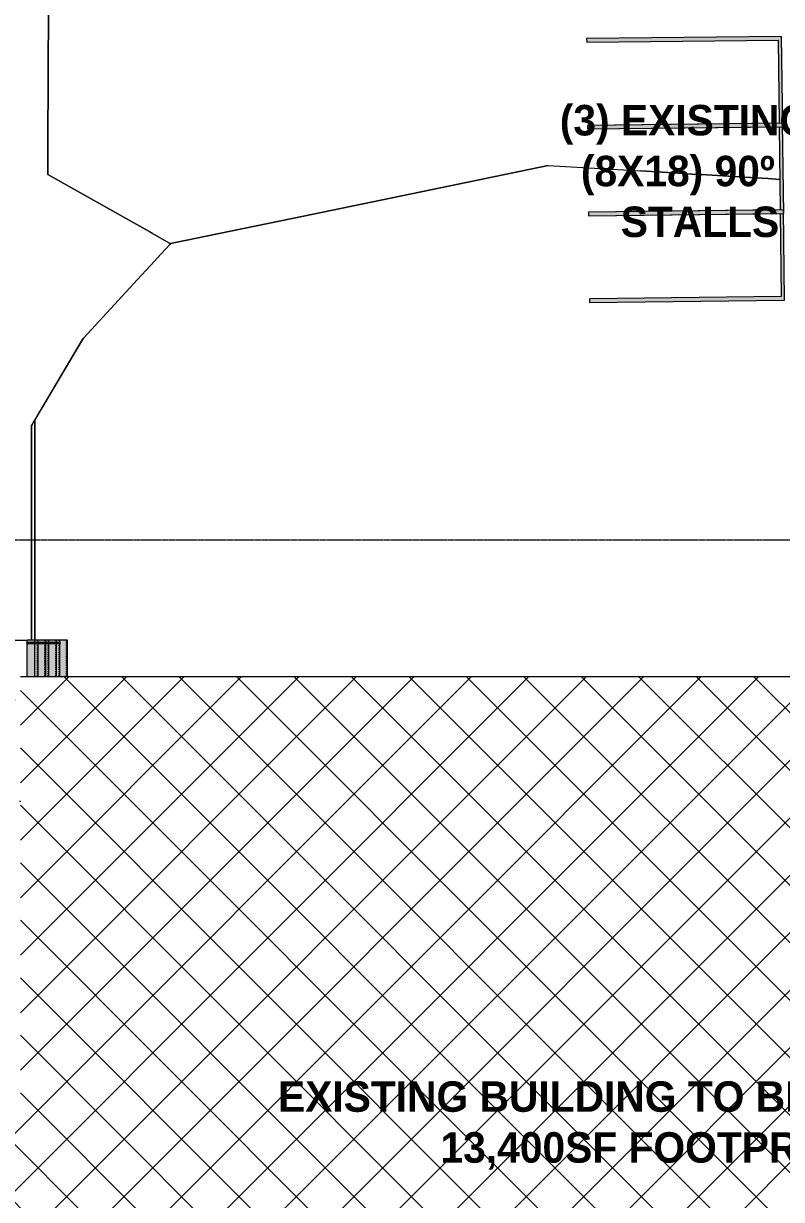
# Model space of a CAD drawing. Header units: inches. Extents: x -5011 to 628, y 9881 to 15115.
# Drawn here: x -3039 to -2199, y 11197 to 12499 of the extents above; entities that cross this region are included whole.
import ezdxf

# ---------------------------------------------------------------- set-up
doc = ezdxf.new("R2010")
doc.units = ezdxf.units.IN
doc.header["$MEASUREMENT"] = 0
doc.linetypes.add('Aligning Line 1_8_', pattern=[0.25, 0.125, -0.125])
doc.linetypes.add('Overhead 1_16_', pattern=[0.101562, 0.0625, -0.039062])
for name, color, linetype, lineweight in [('A-DETL-GENF', 92, 'Continuous', 9), ('A-DETL-WIDE', 214, 'Continuous', 15), ('A-FLOR-HRAL', 11, 'Continuous', 9), ('C-BLDG-PADS', 91, 'Continuous', 9), ('C-PRKG', 3, 'Continuous', 9), ('C-PRKG-IDEN', 70, 'Continuous', 9), ('C-TOPO', 7, 'Continuous', 9), ('G-ANNO-SYMB', 111, 'Aligning Line 1_8_', 9), ('G-ANNO-TEXT', 231, 'Continuous', 9), ('S-STRS', 31, 'Continuous', 9)]:
    doc.layers.add(name, color=color, linetype=linetype, lineweight=lineweight)
doc.styles.add('Century Gothic_B', font='GOTHICB.TTF', dxfattribs={"height": 33.75})

# ---------------------------------------------------------------- blocks, each defined once
blk = doc.blocks.new('Railing - Lapeyre - 1 1_2_ Post-1355956-EXISTING - SITE PLAN')
at = {"layer": 'A-FLOR-HRAL'}
blk.add_hatch(color=256, dxfattribs=at).paths.add_polyline_path([(0.7, 0.2), (0.4, 0.6), (-0.2, 0.6), (-0.5, 0.5), (-0.8, 0), (-0.7, -0.2), (-0.4, -0.6), (0, -0.8), (0.5, -0.5), (0.7, 0)], flags=0)
for start, end in [(360, 180), (180, 360)]:
    blk.add_arc((0, 0), 0.75, start, end, dxfattribs=at)
blk = doc.blocks.new('Railing - Lapeyre - 1 1_2_ Post-1355958-EXISTING - SITE PLAN')
at = {"layer": 'A-FLOR-HRAL'}
blk.add_hatch(color=256, dxfattribs=at).paths.add_polyline_path([(0.7, -0.2), (0.7, 0.2), (0.4, 0.6), (-0.2, 0.6), (-0.5, 0.5), (-0.8, 0), (-0.7, -0.2), (-0.4, -0.6), (0, -0.8), (0.5, -0.5)], flags=0)
for start, end in [(360, 180), (180, 360)]:
    blk.add_arc((0, 0), 0.75, start, end, dxfattribs=at)
blk = doc.blocks.new('Railing - Railing-1379388-EXISTING - SITE PLAN')
at = {"layer": 'A-FLOR-HRAL'}
blk.add_hatch(color=256, dxfattribs=at).paths.add_polyline_path([(-3014.2, 11812.3), (-2998.8, 11812.3), (-2999.1, 11812.5), (-2999.3, 11813), (-2999.2, 11813.4), (-2998.8, 11813.8), (-3034.4, 11813.7), (-3034, 11813.6), (-3033.8, 11813), (-3034, 11812.5), (-3034.4, 11812.3), (-3026.2, 11812.3)], flags=0)
for p, q in [((-2998.6, 11813.8), (-3034.6, 11813.8)), ((-2998.6, 11812.3), (-3034.6, 11812.3))]:
    blk.add_line(p, q, dxfattribs=at)
at = {"rotation": 270}
for name, p in [('Railing - Lapeyre - 1 1_2_ Post-1355958-EXISTING - SITE PLAN', (-3034.6, 11813)), ('Railing - Lapeyre - 1 1_2_ Post-1355956-EXISTING - SITE PLAN', (-2998.6, 11813))]:
    blk.add_blockref(name, p, dxfattribs=at)
blk = doc.blocks.new('321723 - Pavement Markings - Parking - Angled - EXISTING _8X18_ 90º-1523258-EXISTING - SITE PLAN')
at = {"layer": 'C-PRKG'}
h = blk.add_hatch(color=256, dxfattribs=at)
h.paths.add_polyline_path([(100, -216), (99.8, -0.2), (96, 0), (98, -2), (96, -4), (96, -216)], flags=0)
h.paths.add_polyline_path([(96, -4), (96, 0), (0, 0), (0, -216), (4, -216), (4, -4), (96, -4)], flags=0)
h = blk.add_hatch(color=256, dxfattribs=at)
h.paths.add_polyline_path([(196, -216), (196, 0), (192, 0), (194, -2), (192, -4), (192, -216)], flags=0)
h.paths.add_polyline_path([(96, 0), (96, -4), (98, -2), (96, 0)], flags=0)
h.paths.add_polyline_path([(192, -4), (192, 0), (100, 0), (100, -4), (192, -4)], flags=0)
h = blk.add_hatch(color=256, dxfattribs=at)
h.paths.add_polyline_path([(292, -216), (292, 0), (196, 0), (196, -4), (288, -4), (288, -216)], flags=0)
h.paths.add_polyline_path([(194, -2), (192, 0), (192, -4)], flags=0)
for p, q in [((0, 0), (0, -216)), ((100, 0), (0, 0)), ((96, 0), (96, -216)), ((196, 0), (96, 0)), ((100, -216), (100, 0)), ((192, 0), (192, -216)), ((292, 0), (192, 0)), ((196, -216), (196, 0)), ((292, -216), (292, 0)), ((4, -216), (4, -4)), ((4, -4), (96, -4)), ((96, -4), (96, -216)), ((100, -216), (100, -4)), ((100, -4), (192, -4)), ((192, -4), (192, -216)), ((196, -216), (196, -4)), ((196, -4), (288, -4)), ((288, -4), (288, -216)), ((0, -216), (4, -216)), ((96, -216), (100, -216)), ((96, -216), (100, -216)), ((192, -216), (196, -216)), ((192, -216), (196, -216)), ((288, -216), (292, -216))]:
    blk.add_line(p, q, dxfattribs=at)

msp = doc.modelspace()

# ---------------------------------------------------------------- hatches: boundary and pattern name
at = {"layer": 'A-DETL-GENF'}
h = msp.add_hatch(dxfattribs=at)
h.set_pattern_fill('FP_4', style=0, pattern_type=2)
h.set_pattern_definition([(45, (0, 0), (-31.8198, 31.8198), []), (135, (0, 0), (-31.8198, -31.8198), [])])
h.paths.add_polyline_path([(-1845.5, 10797.9), (-1579.5, 10797.9), (-1579.5, 11775.9), (-3042.2, 11775.9), (-3042.2, 11277.8), (-3200.5, 11277.8), (-3200.5, 11464.5), (-3776.8, 11464.5), (-3860.8, 11396.7), (-3860.8, 11015.6), (-3704.1, 10827.9), (-3667.5, 10827.9), (-3667.5, 10797.9), (-1871.4, 10797.9)], flags=0)
at = {"layer": 'C-BLDG-PADS'}
h = msp.add_hatch(dxfattribs=at)
h.set_pattern_fill('FP_3', color=256, style=0, pattern_type=2)
h.set_pattern_definition([(0, (0, 0), (115.2, 28.8), [4.752, -81.648, 4.752, -81.648, -460.8]), (0, (0, 0), (115.2, 28.8), [-172.8, 4.752, -168.048, 4.752, -81.648, -201.6]), (0, (0, 0), (115.2, 28.8), [-432, 4.752, -52.848, 4.752, -139.248]), (120, (43.2, 14.4), (-82.54153, 85.366127), [4.752, -81.648, 4.752, -81.648, -460.8]), (120, (43.2, 14.4), (-82.54153, 85.366127), [-172.8, 4.752, -168.048, 4.752, -81.648, -201.6]), (120, (43.2, 14.4), (-82.54153, 85.366127), [-432, 4.752, -52.848, 4.752, -139.248]), (240, (57.6, 72), (-32.65847, -114.166127), [4.752, -81.648, 4.752, -81.648, -460.8]), (240, (57.6, 72), (-32.65847, -114.166127), [-172.8, 4.752, -168.048, 4.752, -81.648, -201.6]), (240, (57.6, 72), (-32.65847, -114.166127), [-432, 4.752, -52.848, 4.752, -139.248])])
h.paths.add_polyline_path([(-3200.5, 11458.8), (-3158, 11458.8), (-3158, 11739.5), (-3043, 11739.5), (-3043, 11458.8), (-3042.2, 11458.8), (-3042.2, 11760.9), (-3056.6, 11765.5), (-3056.6, 11768.4), (-3042.2, 11768.4), (-3042.2, 11775.9), (-3034.6, 11775.9), (-3034.6, 11812.3), (-3034.8, 11812.3), (-3035.1, 11812.5), (-3035.3, 11813), (-3035.2, 11813.4), (-3034.6, 11814), (-3034.6, 11815.9), (-3212, 11815.9), (-3212, 11466), (-3200.5, 11466), (-3200.5, 11464.5)], flags=0)
at = {"layer": 'S-STRS'}
h = msp.add_hatch(color=256, dxfattribs=at)
h.paths.add_polyline_path([(-3034.6, 11775.9), (-3026.2, 11775.9), (-3026.2, 11812.3), (-3034.6, 11812.3)], flags=0)
h.paths.add_polyline_path([(-3034.4, 11813.8), (-3026.2, 11813.8), (-3026.2, 11816.3), (-3034.6, 11816.3), (-3034.6, 11813.8)], flags=0)
h = msp.add_hatch(color=256, dxfattribs=at)
h.paths.add_polyline_path([(-3026.2, 11775.9), (-3014.2, 11775.9), (-3014.2, 11812.3), (-3026.2, 11812.3), (-3026.2, 11775.9)], flags=0)
h.paths.add_polyline_path([(-3026.2, 11813.8), (-3014.2, 11813.8), (-3014.2, 11816.3), (-3026.2, 11816.3), (-3026.2, 11813.8)], flags=0)
h = msp.add_hatch(color=256, dxfattribs=at)
h.paths.add_polyline_path([(-3014.2, 11775.9), (-3010.6, 11775.9), (-3010.6, 11812.3), (-3014.2, 11812.3)], flags=0)
h.paths.add_polyline_path([(-3013.4, 11813.8), (-3010.6, 11813.8), (-3010.6, 11816.3), (-3014.2, 11816.3), (-3014.2, 11813.8)], flags=0)
h = msp.add_hatch(color=256, dxfattribs=at)
h.paths.add_polyline_path([(-3002.2, 11775.9), (-3002.2, 11812.3), (-3010.6, 11812.3), (-3010.6, 11775.9)], flags=0)
h.paths.add_polyline_path([(-3002.2, 11813.8), (-3002.2, 11816.3), (-3010.6, 11816.3), (-3010.6, 11813.8)], flags=0)
msp.add_hatch(color=256, dxfattribs=at).paths.add_polyline_path([(-2990.2, 11775.9), (-2990.2, 11816.3), (-3002.2, 11816.3), (-3002.2, 11813.8), (-2998.4, 11813.7), (-2998, 11813.6), (-2997.8, 11813), (-2998, 11812.5), (-2998.6, 11812.3), (-3002.2, 11812.3), (-3002.2, 11775.9), (-2998.6, 11775.9)], flags=0)

# ---------------------------------------------------------------- linework, layer by layer
at = {"layer": 'A-DETL-WIDE'}
msp.add_line((-1579.5, 11775.9), (-3042.2, 11775.9), dxfattribs=at)
at = {"layer": 'C-BLDG-PADS'}
for p, q in [((-3034.6, 11815.9), (-3212, 11815.9)), ((-3034.6, 11813.8), (-3034.6, 11815.9)), ((-3034.6, 11775.9), (-3034.6, 11812.3))]:
    msp.add_line(p, q, dxfattribs=at)
at = {"layer": 'C-TOPO'}
for p, q in [((-3010.9, 12547.3), (-3011.4, 12433.3)), ((-3011.4, 12433.3), (-3010.9, 12547.3)), ((-3011.4, 12433.3), (-3011.7, 12373.9)), ((-3011.7, 12373.9), (-3011.4, 12433.3)), ((-3011.7, 12373.9), (-3011.8, 12360.4)), ((-3011.8, 12360.4), (-3011.7, 12373.9)), ((-3011.8, 12360.4), (-3011.9, 12333.9)), ((-3011.9, 12333.9), (-3011.8, 12360.4)), ((-2457.7, 12341.9), (-2497, 12333.8)), ((-2497, 12333.8), (-2457.7, 12341.9)), ((-2457.7, 12341.9), (-2355.1, 12335.8)), ((-2457.7, 12341.9), (-2355.1, 12335.8)), ((-3011.9, 12333.9), (-3011.9, 12331.9)), ((-3011.9, 12331.9), (-3011.9, 12333.9)), ((-3011.9, 12331.9), (-2925.8, 12283.5)), ((-2925.8, 12283.5), (-3011.9, 12331.9)), ((-2497, 12333.8), (-2587.8, 12315)), ((-2587.8, 12315), (-2497, 12333.8)), ((-2319.4, 12333.6), (-2355.1, 12335.8)), ((-2355.1, 12335.8), (-2319.4, 12333.6)), ((-2298.7, 12332.4), (-2319.4, 12333.6)), ((-2319.4, 12333.6), (-2298.7, 12332.4)), ((-2282, 12331.4), (-2298.7, 12332.4)), ((-2298.7, 12332.4), (-2282, 12331.4)), ((-2240.1, 12328.9), (-2282, 12331.4)), ((-2282, 12331.4), (-2240.1, 12328.9)), ((-2214.1, 12327.3), (-2240.1, 12328.9)), ((-2240.1, 12328.9), (-2214.1, 12327.3)), ((-2201.3, 12326.5), (-2214.1, 12327.3)), ((-2214.1, 12327.3), (-2201.3, 12326.5)), ((-2587.8, 12315), (-2741.2, 12283.3)), ((-2741.2, 12283.3), (-2587.8, 12315)), ((-2925.8, 12283.5), (-2898.2, 12267.9)), ((-2898.2, 12267.9), (-2925.8, 12283.5)), ((-2741.2, 12283.3), (-2836.3, 12263.6)), ((-2836.3, 12263.6), (-2741.2, 12283.3)), ((-2898.2, 12267.9), (-2896, 12266.7)), ((-2896, 12266.7), (-2898.2, 12267.9)), ((-2896, 12266.7), (-2877.7, 12256.4)), ((-2877.7, 12256.4), (-2896, 12266.7)), ((-2836.3, 12263.6), (-2857.7, 12259.2)), ((-2857.7, 12259.2), (-2836.3, 12263.6)), ((-2876.8, 12254.4), (-2890.9, 12239.1)), ((-2890.9, 12239.1), (-2876.8, 12254.4)), ((-2877.7, 12256.4), (-2875.9, 12255.4)), ((-2875.9, 12255.4), (-2877.7, 12256.4)), ((-2875.9, 12255.4), (-2876.8, 12254.4)), ((-2876.8, 12254.4), (-2875.9, 12255.4)), ((-2863.5, 12258), (-2875.9, 12255.4)), ((-2875.9, 12255.4), (-2863.5, 12258)), ((-2857.7, 12259.2), (-2863.5, 12258)), ((-2863.5, 12258), (-2857.7, 12259.2)), ((-2893.6, 12236.1), (-2912.5, 12215.5)), ((-2912.5, 12215.5), (-2893.6, 12236.1)), ((-2890.9, 12239.1), (-2893.6, 12236.1)), ((-2893.6, 12236.1), (-2890.9, 12239.1)), ((-2912.5, 12215.5), (-2971.9, 12150.9)), ((-2971.9, 12150.9), (-2912.5, 12215.5)), ((-3030, 12053.8), (-2973.6, 12149.1)), ((-2973.6, 12149.1), (-3026.2, 12060.2)), ((-2971.9, 12150.9), (-2973.6, 12149.1)), ((-2973.6, 12149.1), (-2971.9, 12150.9)), ((-3026.2, 12060.2), (-3030, 12053.8)), ((-3030, 12053.8), (-3030, 11975.3)), ((-3030, 11975.3), (-3030, 12053.8)), ((-3026.2, 11972), (-3026.2, 12060.2)), ((-3026.2, 12060.2), (-3026.2, 11972)), ((-3030, 11975.3), (-3030, 11929.7)), ((-3030, 11929.7), (-3030, 11975.3)), ((-3026.2, 11927.3), (-3026.2, 11972)), ((-3026.2, 11972), (-3026.2, 11927.3)), ((-3030, 11929.7), (-3030, 11910.5)), ((-3030, 11910.5), (-3030, 11929.7)), ((-3026.2, 11908.4), (-3026.2, 11927.3)), ((-3026.2, 11927.3), (-3026.2, 11908.4)), ((-3030, 11910.5), (-3030, 11816.3)), ((-3030, 11816.3), (-3030, 11910.5)), ((-3026.2, 11816.3), (-3026.2, 11908.4)), ((-3026.2, 11908.4), (-3026.2, 11816.3))]:
    msp.add_line(p, q, dxfattribs=at)
at = {"layer": 'G-ANNO-SYMB'}
msp.add_line((-1448.5, 11927.3), (-4124.1, 11927.3), dxfattribs=at)
at = {"layer": 'S-STRS'}
for p, q in [((-3034.6, 11813.8), (-3034.6, 11816.3)), ((-3022.6, 11816.3), (-3034.6, 11816.3)), ((-3034.6, 11775.9), (-3034.6, 11812.3)), ((-3026.2, 11813.8), (-3026.2, 11816.3)), ((-3014.2, 11816.3), (-3026.2, 11816.3)), ((-3026.2, 11775.9), (-3026.2, 11812.3)), ((-3022.6, 11813.8), (-3022.6, 11816.3)), ((-3022.6, 11775.9), (-3022.6, 11812.3)), ((-3002.2, 11816.3), (-3014.2, 11816.3)), ((-3014.2, 11813.8), (-3014.2, 11816.3)), ((-3010.6, 11816.3), (-3014.2, 11816.3)), ((-3014.2, 11775.9), (-3014.2, 11812.3)), ((-3010.6, 11813.8), (-3010.6, 11816.3)), ((-3010.6, 11775.9), (-3010.6, 11812.3)), ((-2990.2, 11816.3), (-3002.2, 11816.3)), ((-3002.2, 11813.8), (-3002.2, 11816.3)), ((-2998.6, 11816.3), (-3002.2, 11816.3)), ((-3002.2, 11775.9), (-3002.2, 11812.3)), ((-2998.6, 11813.8), (-2998.6, 11816.3)), ((-2998.6, 11775.9), (-2998.6, 11812.3)), ((-2990.2, 11775.9), (-2990.2, 11816.3))]:
    msp.add_line(p, q, dxfattribs=at)
at = {"layer": 'S-STRS', "linetype": 'Overhead 1_16_'}
for p, q in [((-3023.3, 11813.8), (-3023.3, 11816.3)), ((-3023.3, 11775.9), (-3023.3, 11812.3)), ((-3015, 11813.8), (-3015, 11816.3)), ((-3015, 11775.9), (-3015, 11812.3)), ((-3011.3, 11813.8), (-3011.3, 11816.3)), ((-3011.3, 11775.9), (-3011.3, 11812.3)), ((-3003, 11813.8), (-3003, 11816.3)), ((-3003, 11775.9), (-3003, 11812.3)), ((-2999.3, 11813.8), (-2999.3, 11816.3)), ((-2999.3, 11775.9), (-2999.3, 11812.3)), ((-2991, 11775.9), (-2991, 11816.3))]:
    msp.add_line(p, q, dxfattribs=at)

# ---------------------------------------------------------------- block references
at = {"layer": 'A-FLOR-HRAL'}
msp.add_blockref('Railing - Railing-1379388-EXISTING - SITE PLAN', (0, 0), dxfattribs=at)
at = {"layer": 'C-PRKG', "rotation": 270.6523414608912}
msp.add_blockref('321723 - Pavement Markings - Parking - Angled - EXISTING _8X18_ 90º-1523258-EXISTING - SITE PLAN', (-2199.1, 12484.7), dxfattribs=at)

# ---------------------------------------------------------------- texts
at = {"layer": 'C-PRKG-IDEN', "char_height": 33.75, "attachment_point": 1, "style": 'Century Gothic_B'}
for s, insert, width in [('(3) EXISTING', (-2444.8, 12408.9), 340.875), ('(8X18) 90º', (-2421.4, 12352.6), 284.062), ('STALLS', (-2377.3, 12296.4), 178.391)]:
    msp.add_mtext(s, dxfattribs=dict(at, insert=insert, width=width))
at = {"layer": 'G-ANNO-TEXT', "color": 147, "lineweight": 20, "char_height": 33.75, "attachment_point": 1, "style": 'Century Gothic_B'}
for s, insert, width in [('EXISTING BUILDING TO BE REMOVED', (-2756.9, 11328.1), 989.674), ('13,400SF FOOTPRINT', (-2576.9, 11271.8), 553.354)]:
    msp.add_mtext(s, dxfattribs=dict(at, insert=insert, width=width))

doc.saveas('drawing.dxf')
